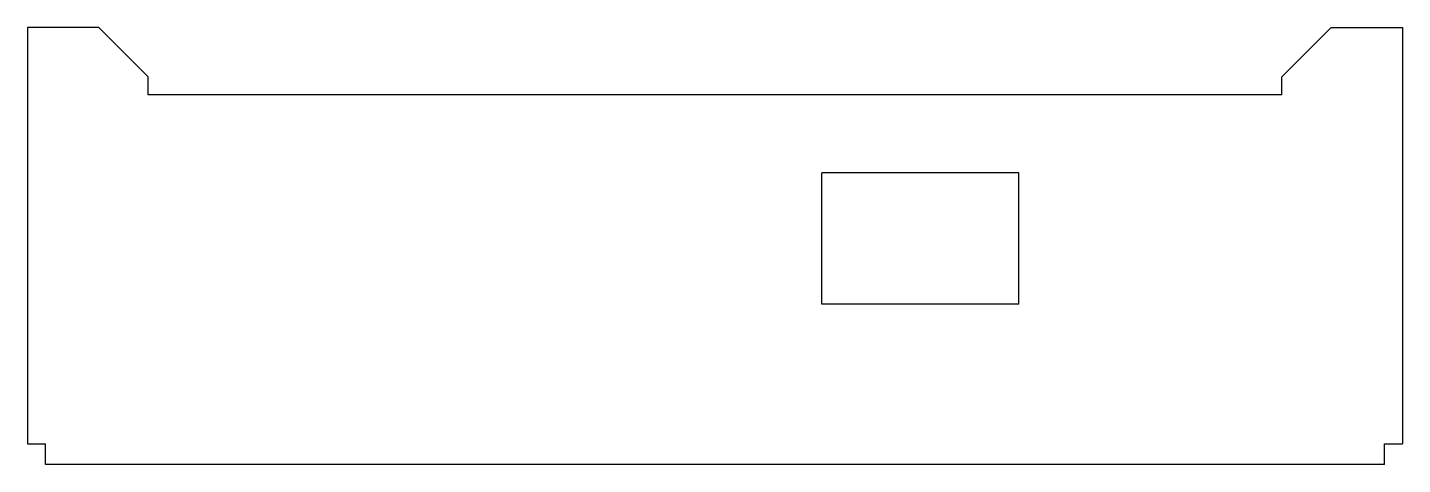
# Model space of a CAD drawing. Extents: x -41.8 to 41.8, y -17.2 to 9.4.
import ezdxf

# ---------------------------------------------------------------- set-up
doc = ezdxf.new("R2010")
doc.units = 0
doc.header["$MEASUREMENT"] = 0
doc.layers.add('VISIBLE', color=7, linetype='CONTINUOUS')

msp = doc.modelspace()

# ---------------------------------------------------------------- linework, layer by layer
at = {"layer": 'VISIBLE'}
for p, q in [((-37.5, 9.35), (-41.85, 9.35)), ((-41.85, 9.35), (-41.85, -16)), ((-34.5, 6.35), (-37.5, 9.35)), ((34.5, 6.35), (37.5, 9.35)), ((37.5, 9.35), (41.85, 9.35)), ((41.85, 9.35), (41.85, -16)), ((-34.5, 5.25), (-34.5, 6.35)), ((34.5, 5.25), (34.5, 6.35)), ((34.5, 5.25), (-34.5, 5.25)), ((6.5, -7.5), (6.5, 0.5)), ((18.5, 0.5), (6.5, 0.5)), ((18.5, -7.5), (18.5, 0.5)), ((18.5, -7.5), (6.5, -7.5)), ((-41.85, -16), (-40.75, -16)), ((-40.75, -17.25), (-40.75, -16)), ((40.75, -17.25), (40.75, -16)), ((40.75, -16), (41.85, -16)), ((40.75, -17.25), (-40.75, -17.25))]:
    msp.add_line(p, q, dxfattribs=at)

doc.saveas('drawing.dxf')
